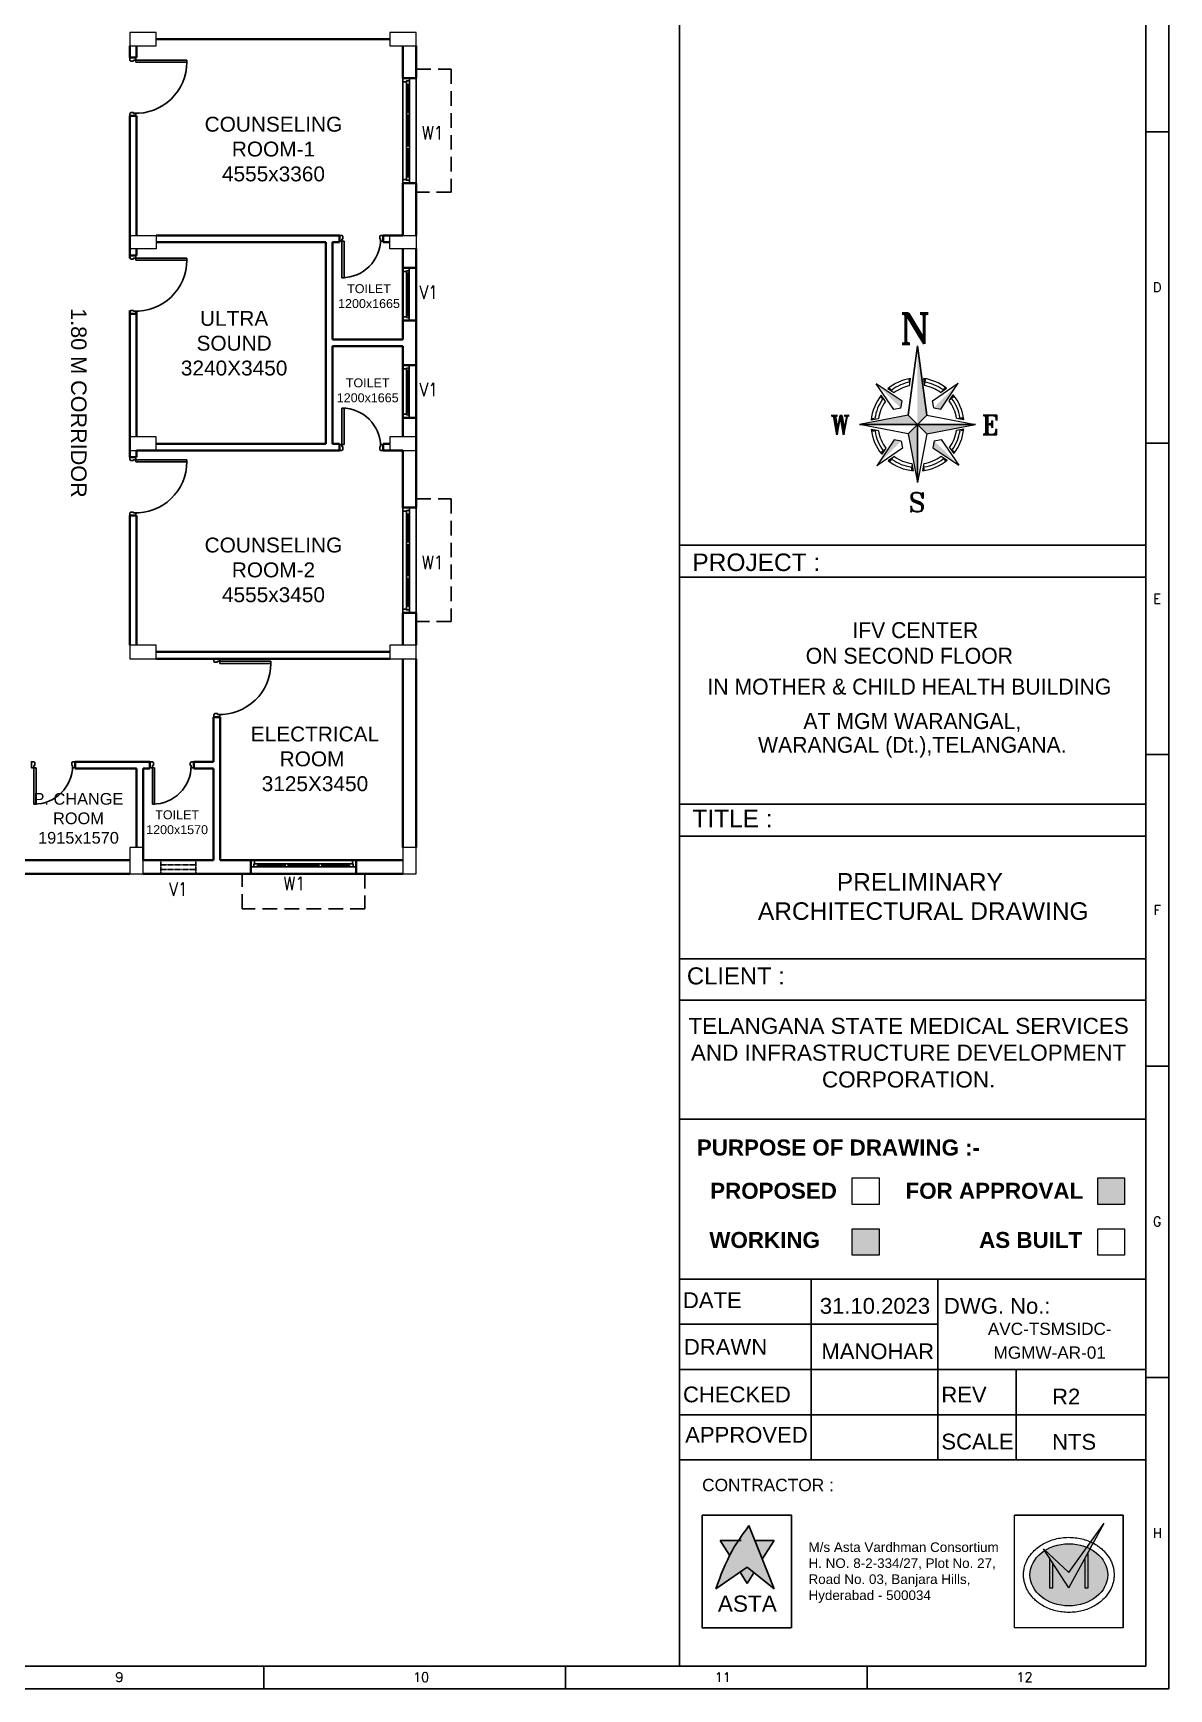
# Model space of a CAD drawing. Extents: x 2733443 to 3206532, y -1516114 to -1264405.
# Drawn here: x 3025039 to 3044472, y -1389320 to -1360984 of the extents above; entities that cross this region are included whole.
import ezdxf
from ezdxf.enums import TextEntityAlignment as Align

# ---------------------------------------------------------------- set-up
doc = ezdxf.new("R2010")
doc.units = 0
doc.header["$MEASUREMENT"] = 0
for name, pattern in [('1', [0, 0, 0]), ('DASHED', [0.75, 0.5, -0.25]), ('HIDDEN', [0.375, 0.25, -0.125])]:
    doc.linetypes.add(name, pattern=pattern)
doc.layers.get('0').update_dxf_attribs({"color": 250, "linetype": '1'})
for name, color, linetype, lineweight in [('0.0', 8, 'Continuous', 0), ('Column', 162, 'Continuous', 13), ('formate text', 8, 'Continuous', 0), ('WALL', 7, '1', 35), ('windows', 4, 'Continuous', 0)]:
    doc.layers.add(name, color=color, linetype=linetype, lineweight=lineweight)
for name, color, linetype in [('Chajja', 7, 'DASHED'), ('DOOR', 40, 'Continuous'), ('Plan', 44, 'Continuous'), ('TEXT', 5, '1'), ('TITLE', 7, 'Continuous'), ('V1', 7, 'Continuous'), ('Ventilator', 161, '1'), ('W1', 7, 'Continuous'), ('walls', 1, 'Continuous')]:
    doc.layers.add(name, color=color, linetype=linetype)
doc.styles.add('ARIAL', font='arial.ttf')
doc.styles.add('FORMATE', font='arialbd.ttf')
doc.styles.add('ROMANS', font='romans.shx')
doc.styles.add('RT', font='romant.shx')
doc.styles.add('style3', font='arialbd.ttf')

# ---------------------------------------------------------------- blocks, each defined once
blk = doc.blocks.new('A$C772B36EA')
at = {"layer": 'TITLE', "color": 5}
for p in [(-343, 338), (338, 343)]:
    blk.add_line(p, (0, 2877), dxfattribs=at)
at = {"layer": 'TITLE', "color": 8, "lineweight": 5}
for p, q in [((-566, 858), (-1516, 1493)), ((-866, 553), (-1516, 1493)), ((-865, 1160), (-1088, 1309)), ((-287, 1418), (-252, 1683)), ((-287, 1418), (-252, 1683)), ((270, 1421), (233, 1686)), ((270, 1421), (233, 1686)), ((270, 1421), (233, 1686)), ((553, 866), (1493, 1516)), ((847, 1173), (1068, 1326)), ((858, 566), (1493, 1516)), ((-1173, 847), (-1326, 1068)), ((-606, 597), (-566, 858)), ((597, 606), (553, 866)), ((1160, 865), (1309, 1088)), ((-343, 338), (-2128, 0)), ((-2128, 0), (0, 0)), ((0, 0), (-2128, 0)), ((-338, -343), (-2128, 0)), ((-1432, 209), (-1695, 156)), ((-606, 597), (-866, 553)), ((0, 0), (-343, 338)), ((-343, 338), (0, 0)), ((-338, -343), (0, 0)), ((0, 0), (-338, -343)), ((0, 0), (338, 343)), ((338, 343), (0, 0)), ((0, 0), (343, -338)), ((343, -338), (0, 0)), ((0, 0), (0, -2128)), ((0, -2128), (0, 0)), ((0, 0), (2128, 0)), ((2128, 0), (0, 0)), ((338, 343), (2128, 0)), ((343, -338), (2128, 0)), ((597, 606), (858, 566)), ((1428, 230), (1692, 182)), ((-1428, -230), (-1692, -182)), ((-858, -566), (-1493, -1516)), ((-597, -606), (-858, -566)), ((-597, -606), (-553, -866)), ((-338, -343), (0, -2128)), ((343, -338), (0, -2128)), ((606, -597), (566, -858)), ((606, -597), (866, -553)), ((866, -553), (1516, -1493)), ((1432, -209), (1695, -156)), ((-553, -866), (-1493, -1516)), ((-1160, -865), (-1309, -1088)), ((-847, -1173), (-1068, -1326)), ((566, -858), (1516, -1493)), ((865, -1160), (1088, -1309)), ((1173, -847), (1326, -1068)), ((-209, -1432), (-156, -1695)), ((230, -1428), (182, -1692))]:
    blk.add_line(p, q, dxfattribs=at)
for radius, start, end in [(1702, 98.52692, 129.72625), (1575, 99.85136, 126.70773), (1447, 101.42181, 126.70773), (1702, 51.14269, 82.1348), (1575, 54.16121, 80.81434), (1447, 54.16121, 79.24868), (1702, 141.14269, 174.72625), (1575, 144.16121, 171.70773), (1447, 144.16121, 171.70773), (1447, 9.16121, 36.70773), (1575, 9.16121, 36.70773), (1702, 6.14269, 39.72625), (1702, 186.14269, 219.72625), (1575, 189.16121, 216.70773), (1447, 189.16121, 216.70773), (1447, 324.16121, 351.70773), (1575, 324.16121, 351.70773), (1702, 321.14269, 354.72625), (1447, 234.16121, 261.70773), (1447, 279.1612, 306.70773), (1702, 231.14269, 264.72625), (1575, 234.16121, 261.70773), (1702, 276.14269, 309.72625), (1575, 279.1612, 306.70773)]:
    blk.add_arc((0, 0), radius, start, end, dxfattribs=at)
at = {"layer": 'TITLE', "color": 5}
blk.add_solid([(0, 2877), (338, 343), (0, 0)], dxfattribs=at)
at = {"layer": 'TITLE', "color": 8, "lineweight": 5}
for points in [[(-1516, 1493), (-566, 858), (-606, 597)], [(-1088, 1309), (-1017, 1365), (-865, 1160)], [(-252, 1683), (-340, 1668), (-287, 1418)], [(233, 1686), (320, 1672), (270, 1421)], [(1493, 1516), (858, 566), (597, 606)], [(1068, 1326), (997, 1380), (847, 1173)], [(-1326, 1068), (-1380, 997), (-1173, 847)], [(1309, 1088), (1365, 1017), (1160, 865)], [(-2128, 0), (-343, 338), (0, 0)], [(-1684, 245), (-1695, 156), (-1432, 209)], [(0, -2128), (-338, -343), (0, 0)], [(2128, 0), (343, -338), (0, 0)], [(1680, 271), (1692, 182), (1428, 230)], [(-1680, -271), (-1692, -182), (-1428, -230)], [(-1493, -1516), (-858, -566), (-597, -606)], [(1516, -1493), (566, -858), (606, -597)], [(1684, -245), (1695, -156), (1432, -209)], [(-1309, -1088), (-1365, -1017), (-1160, -865)], [(-1068, -1326), (-997, -1380), (-847, -1173)], [(1088, -1309), (1017, -1365), (865, -1160)], [(1326, -1068), (1380, -997), (1173, -847)], [(-245, -1684), (-156, -1695), (-209, -1432)], [(271, -1680), (182, -1692), (230, -1428)]]:
    blk.add_solid(points, dxfattribs=at)
blk = doc.blocks.new('A$C1BA14061')
at = {"layer": 'TITLE', "color": 7}
for p, q in [((203982, 0), (203982, -140464)), ((203982, -52674), (202692, -52674)), ((203982, -70232), (202692, -70232)), ((203982, -87790), (202692, -87790)), ((203982, -105348), (202692, -105348)), ((203982, -122906), (202692, -122906)), ((203982, -140464), (0, -140464))]:
    blk.add_line(p, q, dxfattribs=at)
at = {"layer": 'TITLE'}
for q in [(202692, -1290), (1204, -139174)]:
    blk.add_line((202692, -139174), q, dxfattribs=at)
at = {"layer": 'TITLE', "color": 0}
for p, q in [((152965, -140464), (152965, -139174)), ((169971, -140464), (169971, -139174)), ((186976, -140464), (186976, -139174))]:
    blk.add_line(p, q, dxfattribs=at)
at = {"layer": 'TITLE', "color": 7, "style": 'ROMANS', "width": 1}
for s, p in [('D', (203324, -61439)), ('E', (203324, -78997)), ('F', (203324, -96555)), ('G', (203324, -114113)), ('H', (203324, -131671))]:
    blk.add_text(s, height=535, dxfattribs=at).set_placement(p, align=Align.MIDDLE)
at = {"layer": 'TITLE', "color": 0, "style": 'ROMANS', "width": 1}
for s, height, p in [('9', 535, (144825, -139799)), ('10', 534.7, (161831, -139799)), ('11', 534.7, (178836, -139799)), ('12', 534.7, (195842, -139799))]:
    blk.add_text(s, height=height, dxfattribs=at).set_placement(p, align=Align.MIDDLE)
blk = doc.blocks.new('A$C19B8274B')
at = {"layer": 'DOOR'}
for p, q in [((-45, 925), (-80, 925)), ((-80, 50), (-80, 925)), ((-45, 50), (-45, 925)), ((-45, 50), (-80, 50)), ((-955, -50), (-955, -47.5)), ((-940, -35), (-942.5, -35)), ((-60, -35), (-57.5, -35)), ((-45, -50), (-45, -47.5))]:
    blk.add_line(p, q, dxfattribs=at)
for points in [[(-940, 15), (-955, 15), (-955, 50), (-1000, 50), (-1000, -50), (-955, -50)], [(-940, -35), (-940, 15)], [(-60, 15), (-45, 15), (-45, 50), (0, 50), (0, -50), (-45, -50)], [(-60, -35), (-60, 15)]]:
    blk.add_lwpolyline(points, dxfattribs=at)
at = {"layer": 'DOOR', "color": 145}
blk.add_arc((-80, 50), 875, 90, 182.29244, dxfattribs=at)
at = {"layer": 'DOOR'}
for centre, start, end in [((-955, -35), 270, 0), ((-45, -35), 180, 270)]:
    blk.add_arc(centre, 12.5, start, end, dxfattribs=at)
blk = doc.blocks.new('6w')
at = {"layer": 'Plan'}
for p, q in [((-36, 9.2), (-36, 0)), ((36, 9.2), (36, 0))]:
    blk.add_line(p, q, dxfattribs=at)
at = {"layer": 'Plan', "color": 143}
for p, q in [((-36, 9.2), (36, 9.2)), ((-33.5, 2.5), (-12.5, 2.5)), ((-33.5, 0), (33.5, 0)), ((-31, 4), (-31.5, 4)), ((-31.5, 3.3), (-31.5, 4)), ((-31.5, 3.6), (-12.5, 3.6)), ((-31.5, 3.3), (-31, 3.3)), ((-31, 4.5), (-31, 4)), ((-31, 2.5), (-31, 3.3)), ((-10.5, 3.6), (10.5, 3.6)), ((-10.5, 2.5), (10.5, 2.5)), ((34, 4.5), (12.5, 4.5)), ((12.5, 3.6), (31.5, 3.6)), ((12.5, 2.5), (33.5, 2.5)), ((31, 4.5), (31, 4)), ((31, 4), (31.5, 4)), ((31.5, 3.3), (31, 3.3)), ((31, 2.5), (31, 3.3)), ((31.5, 4), (31.5, 3.3))]:
    blk.add_line(p, q, dxfattribs=at)
at = {"layer": 'Plan', "color": 40}
for p, q in [((-12.5, 2.5), (-12.5, 4.5)), ((-12.5, 4.5), (-10.5, 4.5)), ((-10.5, 2.5), (-12.5, 2.5)), ((-10.5, 2.5), (-10.5, 4.5)), ((10.5, 4.5), (12.5, 4.5)), ((10.5, 2.5), (10.5, 4.5)), ((12.5, 2.5), (10.5, 2.5)), ((12.5, 2.5), (12.5, 4.5))]:
    blk.add_line(p, q, dxfattribs=at)
for points in [[(-34, 4.5), (-36, 4.5), (-36, 0), (-33.5, 0), (-33.5, 2.5), (-34, 2.5), (-34, 4.5)], [(34, 4.5), (36, 4.5), (36, 0), (33.5, 0), (33.5, 2.5), (34, 2.5), (34, 4.5)]]:
    blk.add_lwpolyline(points, close=True, dxfattribs=at)
at = {"layer": 'Plan', "color": 143}
for points in [[(-12.5, 4.5), (-34, 4.5)], [(10.5, 4.5), (-10.5, 4.5)]]:
    blk.add_lwpolyline(points, dxfattribs=at)
blk = doc.blocks.new('750')
at = {"layer": 'DOOR'}
for p, q in [((-50, 705), (-47.5, 705)), ((-35, 690), (-35, 692.5)), ((-50, 45), (-47.5, 45)), ((-35, 60), (-35, 57.5)), ((50, 45), (50, 80)), ((50, 80), (675, 80)), ((50, 45), (675, 45)), ((675, 45), (675, 80))]:
    blk.add_line(p, q, dxfattribs=at)
for points in [[(15, 690), (15, 705), (50, 705), (50, 750), (-50, 750), (-50, 705)], [(-35, 690), (15, 690)], [(15, 60), (15, 45), (50, 45), (50, 0), (-50, 0), (-50, 45)], [(-35, 60), (15, 60)]]:
    blk.add_lwpolyline(points, dxfattribs=at)
for centre, start, end in [((-35, 705), 180, 270), ((-35, 45), 90, 180)]:
    blk.add_arc(centre, 12.5, start, end, dxfattribs=at)
at = {"layer": 'DOOR', "color": 145}
blk.add_arc((15, 45), 660, 0, 90, dxfattribs=at)
blk = doc.blocks.new('A$C7C0069F8')
at = {"layer": 'Plan'}
for p, q in [((230, 900), (0, 900)), ((0, 900), (0, 837)), ((112, 900), (0, 900)), ((112, 850), (112, 900)), ((0, 837), (62, 837)), ((62, 850), (112, 850)), ((62, 837), (62, 850)), ((112, 850), (112, 850)), ((0, 62), (62, 62)), ((0, 0), (0, 62)), ((62, 62), (62, 50)), ((62, 50), (112, 50)), ((112, 50), (112, 50)), ((112, 50), (112, 0)), ((230, 0), (0, 0)), ((112, 0), (0, 0))]:
    blk.add_line(p, q, dxfattribs=at)
at = {"layer": 'Plan', "color": 143}
for p, q in [((230, 0), (230, 900)), ((0, 62), (0, 837)), ((62, 62), (62, 837)), ((62, 800), (81, 800)), ((81, 812), (81, 800)), ((100, 812), (81, 812)), ((90, 87), (90, 812)), ((100, 800), (100, 812)), ((112, 800), (100, 800)), ((112, 850), (112, 50)), ((62, 100), (81, 100)), ((81, 87), (81, 100)), ((81, 87), (100, 87)), ((112, 100), (100, 100)), ((100, 100), (100, 87))]:
    blk.add_line(p, q, dxfattribs=at)
blk = doc.blocks.new('IVF-CONTRACTOR')
at = {"lineweight": -3, "true_color": 0x293189}
h = blk.add_hatch(color=177, dxfattribs=at)
h.dxf.hatch_style = 1
edge = h.paths.add_edge_path()
edge.add_spline(control_points=[(3037286, -1386527), (3037185, -1386667), (3036944, -1387001), (3036801, -1387388), (3036719, -1387609)], knot_values=[0, 0, 0, 0, 519.520055, 1226.818077, 1226.818077, 1226.818077, 1226.818077], degree=3, periodic=0)
edge.add_line((3036719, -1387609), (3037255, -1387240))
edge.add_line((3037255, -1387240), (3037717, -1387609))
edge.add_line((3037717, -1387609), (3037286, -1386527))
at = {"lineweight": -3, "true_color": 0xc7c8ca}
h = blk.add_hatch(color=9, dxfattribs=at)
h.dxf.hatch_style = 1
edge = h.paths.add_edge_path()
edge.add_spline(control_points=[(3036953, -1387033), (3036967, -1387008), (3037022, -1386919), (3037088, -1386836), (3037139, -1386779)], knot_values=[3356.588859, 3356.588859, 3356.588859, 3356.588859, 3831.174934, 5081.098827, 5081.098827, 5081.098827, 5081.098827], degree=3, periodic=0)
edge.add_line((3037139, -1386779), (3036793, -1386779))
edge.add_line((3036793, -1386779), (3036953, -1387033))
h.paths.add_polyline_path([(3037717, -1386779), (3037386, -1386779), (3037515, -1387102)])
h.paths.add_polyline_path([(3037370, -1387332), (3037255, -1387240), (3037134, -1387323), (3037255, -1387517)])
at = {"true_color": 0xed1f24}
h = blk.add_hatch(color=240, dxfattribs=at)
h.dxf.hatch_style = 1
edge = h.paths.add_edge_path()
edge.add_line((3042329, -1386921), (3042349, -1386951))
edge.add_ellipse((3042760, -1387369), major_axis=(-665, 0), ratio=0.800236, start_angle=-52.6357, end_angle=-51.8324, ccw=False)
edge.add_line((3042356, -1386946), (3042329, -1386921))
at = {"layer": '0.0', "true_color": 0xed1f24}
h = blk.add_hatch(color=240, dxfattribs=at)
h.dxf.hatch_style = 1
edge = h.paths.add_edge_path()
edge.add_line((3042760, -1387590), (3043125, -1386925))
edge.add_ellipse((3042760, -1387369), major_axis=(-665, 0), ratio=0.800236, start_angle=-123.3804, end_angle=-117.8517)
edge.add_line((3043070, -1386899), (3042760, -1387331))
edge.add_line((3042760, -1387331), (3042356, -1386946))
edge.add_ellipse((3042760, -1387369), major_axis=(-665, 0), ratio=0.800236, start_angle=-52.6357, end_angle=-51.8324)
edge.add_line((3042349, -1386951), (3042760, -1387590))
edge = h.paths.add_edge_path()
edge.add_spline(control_points=[(3043179, -1386828), (3043165, -1386821), (3043150, -1386814), (3043136, -1386807)], knot_values=[-2.156071, -2.156071, -2.156071, -2.156071, -2.090953, -2.090953, -2.090953, -2.090953], degree=3, periodic=0)
edge.add_line((3043136, -1386807), (3043070, -1386899))
edge.add_ellipse((3042760, -1387369), major_axis=(-665, 0), ratio=0.800236, start_angle=-123.3804, end_angle=-117.8517, ccw=False)
edge.add_line((3043125, -1386925), (3043179, -1386828))
edge = h.paths.add_edge_path()
edge.add_line((3043367, -1386486), (3043136, -1386807))
edge.add_spline(control_points=[(3043136, -1386807), (3043150, -1386814), (3043165, -1386821), (3043179, -1386828)], knot_values=[-2.156071, -2.156071, -2.156071, -2.156071, -2.090953, -2.090953, -2.090953, -2.090953], degree=3, periodic=0)
edge.add_line((3043179, -1386828), (3043367, -1386486))
at = {"layer": '0.0', "true_color": 0x139b48}
h = blk.add_hatch(color=114, dxfattribs=at)
h.dxf.hatch_style = 1
edge = h.paths.add_edge_path()
edge.add_ellipse((3042760, -1387369), major_axis=(-665, 0), ratio=0.800236, start_angle=-51.8324, end_angle=236.6196)
edge.add_line((3043125, -1386925), (3043091, -1386988))
edge.add_line((3043091, -1386988), (3043091, -1387590))
edge.add_line((3043091, -1387590), (3043036, -1387590))
edge.add_line((3043036, -1387590), (3043036, -1387088))
edge.add_line((3043036, -1387088), (3042760, -1387590))
edge.add_line((3042760, -1387590), (3042484, -1387160))
edge.add_line((3042484, -1387160), (3042484, -1387590))
edge.add_line((3042484, -1387590), (3042428, -1387590))
edge.add_line((3042428, -1387590), (3042428, -1387075))
edge.add_line((3042428, -1387075), (3042349, -1386951))
edge = h.paths.add_edge_path()
edge.add_ellipse((3042760, -1387369), major_axis=(-665, 0), ratio=0.800236, start_angle=-117.8517, end_angle=-52.6357)
edge.add_line((3042356, -1386946), (3042760, -1387331))
edge.add_line((3042760, -1387331), (3043070, -1386899))
at = {"layer": '0.0', "true_color": 0x000000}
h = blk.add_hatch(color=18, dxfattribs=at)
h.dxf.hatch_style = 1
h.paths.add_polyline_path([(3042484, -1387160), (3042428, -1387075), (3042428, -1387590), (3042484, -1387590)])
h.paths.add_polyline_path([(3043036, -1387590), (3043091, -1387590), (3043091, -1386988), (3043036, -1387088)])
at = {"color": 18, "lineweight": -3, "true_color": 0x000000}
for p, q in [((3036484, -1386350), (3038013, -1386350)), ((3036484, -1388267), (3036484, -1386350)), ((3036485, -1386350), (3038009, -1386350)), ((3036485, -1388278), (3036485, -1386350)), ((3038013, -1386350), (3038013, -1388267)), ((3041829, -1386350), (3043688, -1386350)), ((3043688, -1386350), (3043688, -1388278)), ((3038011, -1388278), (3036483, -1388278))]:
    blk.add_line(p, q, dxfattribs=at)
at = {"color": 251, "lineweight": -3, "true_color": 0x636466}
for p, q in [((3036793, -1386779), (3037155, -1386779)), ((3036953, -1387033), (3036793, -1386779)), ((3037717, -1387609), (3037286, -1386527)), ((3037386, -1386779), (3037717, -1386779)), ((3037515, -1387102), (3037717, -1386779)), ((3036719, -1387609), (3037255, -1387240)), ((3037255, -1387517), (3037134, -1387323)), ((3037717, -1387609), (3037255, -1387240)), ((3037255, -1387517), (3037370, -1387332))]:
    blk.add_line(p, q, dxfattribs=at)
blk.add_spline([(3036719, -1387609), (3036998, -1386959), (3037286, -1386527)], degree=3, dxfattribs=at)
at = {"layer": '0.0', "color": 18, "true_color": 0x000000}
for p, q in [((3036485, -1386350), (3038009, -1386350)), ((3036485, -1388278), (3036485, -1386350)), ((3036485, -1388278), (3036485, -1386350)), ((3036485, -1386350), (3038009, -1386350)), ((3038013, -1386350), (3038013, -1388278)), ((3041829, -1386350), (3043688, -1386350)), ((3041829, -1388278), (3041829, -1386350)), ((3042760, -1387590), (3043367, -1386486)), ((3042760, -1387331), (3043367, -1386486)), ((3043688, -1386350), (3043688, -1388278)), ((3042760, -1387590), (3042329, -1386921)), ((3042329, -1386921), (3042760, -1387331)), ((3042428, -1387075), (3042428, -1387590)), ((3043036, -1387088), (3043036, -1387590)), ((3043091, -1387590), (3043091, -1386988)), ((3042484, -1387590), (3042484, -1387160)), ((3042428, -1387590), (3042484, -1387590)), ((3043036, -1387590), (3043091, -1387590)), ((3038009, -1388278), (3036485, -1388278)), ((3043688, -1388278), (3041829, -1388278))]:
    blk.add_line(p, q, dxfattribs=at)
blk.add_ellipse((3042760, -1387369), major_axis=(-665, 0), ratio=0.800236, start_param=-3.141592653589793, end_param=3.141592653589793, dxfattribs=at)
blk.add_open_spline([(3043535, -1387369), (3043535, -1387353), (3043534, -1387336), (3043530, -1387296), (3043527, -1387272), (3043516, -1387226), (3043509, -1387202), (3043492, -1387157), (3043483, -1387135), (3043460, -1387092), (3043448, -1387071), (3043420, -1387031), (3043405, -1387011), (3043372, -1386974), (3043355, -1386956), (3043318, -1386922), (3043298, -1386906), (3043258, -1386875), (3043236, -1386861), (3043183, -1386829), (3043150, -1386812), (3043081, -1386783), (3043045, -1386771), (3042972, -1386750), (3042935, -1386742), (3042860, -1386731), (3042821, -1386728), (3042745, -1386726), (3042706, -1386727), (3042630, -1386735), (3042593, -1386741), (3042518, -1386757), (3042482, -1386768), (3042412, -1386794), (3042377, -1386809), (3042312, -1386843), (3042280, -1386862), (3042221, -1386905), (3042194, -1386928), (3042147, -1386974), (3042127, -1386996), (3042091, -1387042), (3042074, -1387067), (3042045, -1387117), (3042033, -1387143), (3042012, -1387197), (3042003, -1387225), (3041992, -1387276), (3041988, -1387299), (3041984, -1387347), (3041984, -1387371), (3041986, -1387418), (3041989, -1387442), (3041997, -1387489), (3042003, -1387512), (3042018, -1387557), (3042026, -1387580), (3042047, -1387623), (3042058, -1387645), (3042084, -1387686), (3042098, -1387706), (3042129, -1387744), (3042145, -1387762), (3042180, -1387798), (3042199, -1387814), (3042238, -1387846), (3042259, -1387861), (3042311, -1387894), (3042343, -1387912), (3042409, -1387944), (3042444, -1387957), (3042515, -1387980), (3042552, -1387989), (3042626, -1388003), (3042664, -1388007), (3042740, -1388012), (3042778, -1388012), (3042854, -1388008), (3042892, -1388003), (3042966, -1387989), (3043003, -1387980), (3043074, -1387958), (3043109, -1387944), (3043175, -1387913), (3043208, -1387895), (3043268, -1387856), (3043297, -1387834), (3043351, -1387787), (3043376, -1387761), (3043416, -1387713), (3043432, -1387690), (3043462, -1387643), (3043475, -1387619), (3043497, -1387569), (3043507, -1387543), (3043522, -1387491), (3043527, -1387464), (3043533, -1387415), (3043535, -1387392), (3043535, -1387369)], degree=3, knots=[-3.141593, -3.141593, -3.141593, -3.141593, -3.06788, -3.06788, -2.960953, -2.960953, -2.854026, -2.854026, -2.747099, -2.747099, -2.640172, -2.640172, -2.533245, -2.533245, -2.426319, -2.426319, -2.319392, -2.319392, -2.212465, -2.212465, -2.059875, -2.059875, -1.907286, -1.907286, -1.754697, -1.754697, -1.602107, -1.602107, -1.449518, -1.449518, -1.296928, -1.296928, -1.144339, -1.144339, -0.99175, -0.99175, -0.83916, -0.83916, -0.686571, -0.686571, -0.558641, -0.558641, -0.43071, -0.43071, -0.30278, -0.30278, -0.17485, -0.17485, -0.068516, -0.068516, 0.037819, 0.037819, 0.144154, 0.144154, 0.250488, 0.250488, 0.356823, 0.356823, 0.463157, 0.463157, 0.569492, 0.569492, 0.675826, 0.675826, 0.782161, 0.782161, 0.888495, 0.888495, 1.039928, 1.039928, 1.191361, 1.191361, 1.342794, 1.342794, 1.494227, 1.494227, 1.64566, 1.64566, 1.797093, 1.797093, 1.948526, 1.948526, 2.099959, 2.099959, 2.251392, 2.251392, 2.402825, 2.402825, 2.554258, 2.554258, 2.675591, 2.675591, 2.796924, 2.796924, 2.918258, 2.918258, 3.039591, 3.039591, 3.141593, 3.141593, 3.141593, 3.141593], dxfattribs=at)
at = {"lineweight": -3, "attachment_point": 1, "style": 'ARIAL'}
for s, width, gutter_width, insert, char_height in [('{\\C256;CONTRACTOR :}', 3919.85, 1060, (3036485, -1385725), 212.06), ('{\\C256;M/s Asta Vardhman Consortium\\PH. NO. 8-2-334/27, Plot No. 27, Road No. 03, Banjara Hills, Hyderabad - 500034}', 3696.75, 822, (3038306, -1386813), 164.38)]:
    blk.add_mtext_dynamic_manual_height_columns(s, width=width, gutter_width=gutter_width, heights=[0], dxfattribs=dict(at, insert=insert, char_height=char_height))
at = {"color": 18, "lineweight": 100, "true_color": 0x000000, "insert": (3036754, -1387723), "char_height": 276.9, "attachment_point": 1, "style": 'ARIAL'}
blk.add_mtext_dynamic_manual_height_columns('ASTA', width=997.56, gutter_width=254, heights=[0], dxfattribs=at)

msp = doc.modelspace()

# ---------------------------------------------------------------- hatches: boundary and pattern name
at = {"layer": 'walls', "lineweight": -3}
h = msp.add_hatch(color=1, dxfattribs=at)
h.dxf.hatch_style = 1
h.paths.add_polyline_path([(3043253.463, -1381027.9204), (3043713.563, -1381027.9204), (3043713.563, -1380576.8516), (3043253.463, -1380576.8516)])
h.paths.add_polyline_path([(3039054.3851, -1381897.891), (3039514.485, -1381897.891), (3039514.485, -1381446.8222), (3039054.3851, -1381446.8222)])

# ---------------------------------------------------------------- linework, layer by layer
at = {"color": 18, "ltscale": 2, "true_color": 0x000000}
msp.add_line((3036098.8951, -1382308.689), (3044079.9525, -1382308.689), dxfattribs=at)
for p, q in [((3038348.7254, -1385403.3701), (3038348.7254, -1382303.8735)), ((3040520.6789, -1382303.8735), (3040520.6789, -1385403.3701)), ((3040520.6789, -1383078.5758), (3036098.8951, -1383078.5758)), ((3036098.8951, -1383853.6218), (3044079.9525, -1383853.6218)), ((3041859.0902, -1385403.0264), (3041859.0902, -1383853.6218)), ((3044079.9525, -1384628.3241), (3036098.8951, -1384628.3241))]:
    msp.add_line(p, q)
at = {"ltscale": 2}
msp.add_line((3036098.8951, -1385403.0264), (3044079.9525, -1385403.0264), dxfattribs=at)
at = {"layer": '0.0', "color": 7, "lineweight": 15, "elevation": -173.1206}
for points in [[(3039054.3851, -1380576.8516), (3039514.485, -1380576.8516), (3039514.485, -1381027.9204), (3039054.3851, -1381027.9204)], [(3043253.463, -1380576.8516), (3043713.563, -1380576.8516), (3043713.563, -1381027.9204), (3043253.463, -1381027.9204)], [(3039054.3851, -1381446.8222), (3039514.485, -1381446.8222), (3039514.485, -1381897.891), (3039054.3851, -1381897.891)], [(3043253.463, -1381446.8222), (3043713.563, -1381446.8222), (3043713.563, -1381897.891), (3043253.463, -1381897.891)]]:
    msp.add_lwpolyline(points, close=True, dxfattribs=at)
at = {"layer": 'Chajja', "linetype": 'DASHED', "ltscale": 500}
for points in [[(3031593.1809, -1361602.9387), (3032193.181, -1361602.9387), (3032193.181, -1363702.9387), (3031593.1809, -1363702.9387)], [(3031593.2434, -1368954.4298), (3032193.2435, -1368954.4298), (3032193.2435, -1371054.4298), (3031593.2434, -1371054.4298)], [(3030715.6809, -1375369.7761), (3030715.6809, -1375969.7762), (3028615.6809, -1375969.7762), (3028615.6809, -1375369.7761)]]:
    msp.add_lwpolyline(points, dxfattribs=at)
at = {"layer": 'Column'}
for points in [[(3027143.265, -1361202.2761), (3027143.265, -1360972.2761), (3026693.265, -1360972.2761), (3026693.265, -1361202.2761)], [(3031593.1809, -1361202.2761), (3031593.1809, -1360972.2761), (3031143.1809, -1360972.2761), (3031143.1809, -1361202.2761)], [(3027143.265, -1364444.7761), (3027143.265, -1364674.7761), (3026693.265, -1364674.7761), (3026693.265, -1364444.7761)], [(3031593.1809, -1364444.7761), (3031593.1809, -1364674.7761), (3031143.1809, -1364674.7761), (3031143.1809, -1364444.7761)], [(3027143.265, -1368124.7761), (3027143.265, -1367894.7761), (3026693.265, -1367894.7761), (3026693.265, -1368124.7761)], [(3031593.1809, -1368124.7761), (3031593.1809, -1367894.7761), (3031143.1809, -1367894.7761), (3031143.1809, -1368124.7761)], [(3027143.265, -1371689.7761), (3027143.265, -1371459.7761), (3026693.265, -1371459.7761), (3026693.265, -1371689.7761)], [(3031593.1809, -1371689.7761), (3031593.1809, -1371459.7761), (3031143.1809, -1371459.7761), (3031143.1809, -1371689.7761)], [(3026923.265, -1374919.7761), (3026693.265, -1374919.7761), (3026693.265, -1375369.7761), (3026923.265, -1375369.7761)], [(3031593.1809, -1374919.7761), (3031363.1809, -1374919.7761), (3031363.1809, -1375369.7761), (3031593.1809, -1375369.7761)]]:
    msp.add_lwpolyline(points, close=True, dxfattribs=at)
at = {"layer": 'TITLE'}
for p, q in [((3036098.8951, -1347073.5222), (3036098.8951, -1388928.8784)), ((3044079.9525, -1369748.1582), (3036098.8951, -1369748.1582))]:
    msp.add_line(p, q, dxfattribs=at)
for points in [[(3036098.8951, -1369748.1582), (3044077.1111, -1369748.1582), (3044077.1111, -1370295.6828), (3036098.8951, -1370295.6828)], [(3036098.8951, -1374176.9057), (3044077.1111, -1374176.9057), (3044077.1111, -1374724.4303), (3036098.8951, -1374724.4303)], [(3036098.8951, -1376825.3785), (3044079.9525, -1376825.3785), (3044079.9525, -1377534.8622), (3036098.8951, -1377534.8622)]]:
    msp.add_lwpolyline(points, close=True, dxfattribs=at)
at = {"layer": 'V1', "linetype": 'HIDDEN', "ltscale": 0.5}
for p, q in [((3027825.1771, -1375139.7761), (3027225.1771, -1375139.7761)), ((3027225.1771, -1375139.7761), (3027225.1771, -1375369.7761)), ((3027825.1771, -1375139.7761), (3027825.1771, -1375369.7761)), ((3027825.1771, -1375214.7761), (3027225.1771, -1375214.7761)), ((3027825.1771, -1375294.7761), (3027225.1771, -1375294.7761)), ((3027825.1771, -1375369.7761), (3027225.1771, -1375369.7761))]:
    msp.add_line(p, q, dxfattribs=at)
at = {"layer": 'WALL'}
for p, q in [((3026693.265, -1361202.2761), (3026693.265, -1361402.0074)), ((3026808.265, -1361402.0074), (3026808.265, -1361202.2761)), ((3027143.265, -1361087.2761), (3031143.1809, -1361087.2761)), ((3031363.1809, -1361202.2761), (3031363.1809, -1361752.9387)), ((3031593.1809, -1361202.2761), (3031593.1809, -1361752.9387)), ((3031593.1809, -1361752.9387), (3031363.1809, -1361752.9387)), ((3026693.265, -1362402.0074), (3026693.265, -1364834.5074)), ((3026808.265, -1362402.0074), (3026808.265, -1364444.7761)), ((3031593.1809, -1363552.9387), (3031363.1809, -1363552.9387)), ((3031363.1809, -1363552.9387), (3031363.1809, -1364444.7761)), ((3031593.1809, -1363552.9387), (3031593.1809, -1364444.7761)), ((3026808.265, -1364674.7761), (3026808.265, -1364789.5074)), ((3027143.265, -1364444.7761), (3030048.1809, -1364444.7761)), ((3027143.265, -1364559.7761), (3030048.1809, -1364559.7761)), ((3030048.1809, -1364444.7761), (3030278.1809, -1364444.7761)), ((3030048.1809, -1364559.7761), (3030048.1809, -1368009.7761)), ((3030163.1809, -1364559.7761), (3030278.1809, -1364559.7761)), ((3030163.1809, -1364559.7761), (3030163.1809, -1366227.2761)), ((3030278.1809, -1364446.6066), (3030278.1809, -1364561.6066)), ((3031028.1809, -1364444.7761), (3031363.1809, -1364444.7761)), ((3031028.1809, -1364446.6066), (3031028.1809, -1364561.6066)), ((3031028.1809, -1364559.7761), (3031143.1809, -1364559.7761)), ((3031363.1809, -1364674.7761), (3031363.1809, -1366227.2761)), ((3031593.1809, -1364674.7761), (3031593.1809, -1369104.4298)), ((3031593.1809, -1365001.0261), (3031363.1809, -1365001.0261)), ((3026693.265, -1365729.5074), (3026693.265, -1368239.5074)), ((3026808.265, -1365729.5074), (3026808.265, -1367894.7761)), ((3031593.1809, -1365901.0261), (3031363.1809, -1365901.0261)), ((3030163.1809, -1366227.2761), (3031363.1809, -1366227.2761)), ((3030163.1809, -1366342.2761), (3030163.1809, -1368009.7761)), ((3030163.1809, -1366342.2761), (3031363.1809, -1366342.2761)), ((3031363.1809, -1366342.2761), (3031363.1809, -1367894.7761)), ((3031593.1809, -1366668.5261), (3031363.1809, -1366668.5261)), ((3031593.1809, -1367568.5261), (3031363.1809, -1367568.5261)), ((3027143.265, -1368009.7761), (3030048.1809, -1368009.7761)), ((3030163.1809, -1368009.7761), (3030278.1809, -1368009.7761)), ((3030278.1809, -1368124.7761), (3030278.1809, -1368009.7761)), ((3031028.1809, -1368009.7761), (3031143.1809, -1368009.7761)), ((3031028.1809, -1368124.7761), (3031028.1809, -1368009.7761)), ((3026808.265, -1368124.7761), (3030048.1809, -1368124.7761)), ((3026808.265, -1368124.7761), (3026808.265, -1368239.5074)), ((3030048.1809, -1368124.7761), (3030278.1809, -1368124.7761)), ((3031028.1809, -1368124.7761), (3031363.1809, -1368124.7761)), ((3026693.265, -1369239.5074), (3026693.265, -1371459.7761)), ((3026808.265, -1369239.5074), (3026808.265, -1371459.7761)), ((3031363.1809, -1370904.4298), (3031363.1809, -1371459.7761)), ((3031593.1809, -1370904.4298), (3031593.1809, -1371459.7761)), ((3031143.1809, -1371574.7761), (3027143.265, -1371574.7761)), ((3031143.1809, -1371689.7761), (3027143.265, -1371689.7761)), ((3031363.1809, -1371689.7761), (3031363.1809, -1372404.7761)), ((3031593.1809, -1371689.7761), (3031593.1809, -1372404.7761)), ((3031363.1809, -1372404.7761), (3031363.1809, -1374919.7761)), ((3031593.1809, -1372404.7761), (3031593.1809, -1374919.7761)), ((3028123.1809, -1372689.7761), (3028123.1809, -1373454.7761)), ((3028238.1809, -1372689.7761), (3028238.1809, -1375139.7761)), ((3027038.265, -1373454.7761), (3025758.265, -1373454.7761)), ((3025758.265, -1373456.6066), (3025758.265, -1373571.6066)), ((3027038.265, -1373456.6066), (3027038.265, -1373571.6066)), ((3028123.1809, -1373454.7761), (3027788.265, -1373454.7761)), ((3027788.265, -1373456.6066), (3027788.265, -1373571.6066)), ((3026808.265, -1373569.7761), (3025758.265, -1373569.7761)), ((3026808.1809, -1373569.7761), (3026808.1809, -1374919.7761)), ((3026923.1809, -1373569.7761), (3026923.1809, -1375139.7761)), ((3027038.265, -1373569.7761), (3026923.1809, -1373569.7761)), ((3028123.1809, -1373569.7761), (3027788.265, -1373569.7761)), ((3028123.1809, -1373569.7761), (3028123.1809, -1375139.7761)), ((3026693.265, -1375139.7761), (3024893.265, -1375139.7761)), ((3028123.1809, -1375139.7761), (3026923.265, -1375139.7761)), ((3029768.1809, -1375139.7761), (3028238.1809, -1375139.7761)), ((3028765.6809, -1375139.7761), (3028765.6809, -1375369.7761)), ((3031363.1809, -1375139.7761), (3029768.1809, -1375139.7761)), ((3030565.6809, -1375139.7761), (3030565.6809, -1375369.7761)), ((3026693.265, -1375369.7761), (3024893.265, -1375369.7761)), ((3031363.1809, -1375369.7761), (3026923.265, -1375369.7761)), ((3031363.1809, -1375369.7761), (3030700.723, -1375369.7761))]:
    msp.add_line(p, q, dxfattribs=at)
at = {"layer": 'WALL', "linetype": 'ByBlock'}
for p, q in [((3026693.265, -1361402.0074), (3026808.265, -1361402.0074)), ((3026808.265, -1362402.0074), (3026693.265, -1362402.0074)), ((3026693.265, -1364789.5074), (3026808.265, -1364789.5074)), ((3026808.265, -1365789.5074), (3026693.265, -1365789.5074)), ((3026693.265, -1368239.5074), (3026808.265, -1368239.5074)), ((3026808.265, -1369239.5074), (3026693.265, -1369239.5074)), ((3028238.1809, -1372689.7761), (3028123.1809, -1372689.7761))]:
    msp.add_line(p, q, dxfattribs=at)
at = {"layer": 'WALL'}
for points in [[(3031363.1809, -1368124.7761), (3031363.1809, -1369104.4298), (3031593.1809, -1369104.4298)], [(3031363.1809, -1370904.4298), (3031593.1809, -1370904.4298)]]:
    msp.add_lwpolyline(points, dxfattribs=at)
at = {"layer": 'walls', "color": 7, "lineweight": -3}
msp.add_line((3036098.8951, -1379571.4322), (3044079.9525, -1379571.4322), dxfattribs=at)
at = {"layer": 'walls', "color": 18, "lineweight": -3, "true_color": 0x000000}
msp.add_line((3036098.8951, -1382308.689), (3044079.9525, -1382308.689), dxfattribs=at)

# ---------------------------------------------------------------- block references
at = {"color": 240, "true_color": 0xed1f24}
msp.add_blockref('IVF-CONTRACTOR', (0, 0), dxfattribs=at)
at = {"layer": 'DOOR', "linetype": 'Continuous', "xscale": -1, "rotation": 269.9999999999842}
for p in [(3026743.265, -1361402.0074), (3026743.265, -1364789.5074), (3026743.265, -1368239.5074), (3028180.6809, -1371689.7761)]:
    msp.add_blockref('A$C19B8274B', p, dxfattribs=at)
at = {"layer": 'DOOR', "rotation": 270}
for p in [(3030278.1809, -1364494.7761), (3025008.265, -1373504.7761), (3027038.265, -1373504.7761)]:
    msp.add_blockref('750', p, dxfattribs=at)
at = {"layer": 'DOOR', "xscale": -1, "rotation": 270}
msp.add_blockref('750', (3030278.1809, -1368074.7761), dxfattribs=at)
at = {"layer": 'TITLE', "xscale": 0.3035552556082519, "yscale": 0.3035553943041123, "zscale": 0.3035553665695551}
msp.add_blockref('A$C1BA14061', (2982551.6742, -1346681.9547), dxfattribs=at)
at = {"layer": 'Ventilator'}
for p in [(3031363.1814, -1365901.0261), (3031363.1814, -1367568.5261)]:
    msp.add_blockref('A$C7C0069F8', p, dxfattribs=at)
at = {"layer": 'walls', "xscale": 0.4672758229201079, "yscale": 0.4672759995928573, "zscale": 0.4672758834301755}
msp.add_blockref('A$C772B36EA', (3040169.9499, -1367681.3687), dxfattribs=at)
at = {"layer": 'windows', "xscale": 25, "yscale": 25, "zscale": 25}
for p, rotation in [((3031363.1809, -1362652.9387), 270), ((3031363.1809, -1370004.4298), 270), ((3029665.6809, -1375139.7761), 180)]:
    msp.add_blockref('6w', p, dxfattribs=dict(at, rotation=rotation))

# ---------------------------------------------------------------- texts
at = {"layer": 'formate text', "color": 7, "lineweight": 15, "ltscale": 100, "style": 'style3'}
msp.add_text('PURPOSE OF DRAWING :-', height=273.914679, dxfattribs=at).set_placement((3036394.4231, -1380192.1383, -173.1206))
at = {"layer": 'formate text', "color": 7, "lineweight": 15, "style": 'FORMATE'}
for s, height, p in [('PROPOSED ', 273.91468, (3038897.6608, -1380932.8181, -173.1206)), ('FOR APPROVAL', 273.914679, (3043005.5448, -1380932.8181, -173.1206)), ('WORKING', 273.91468, (3038500.4254, -1381774.4752, -173.1206)), ('AS BUILT', 273.91468, (3042988.762, -1381774.4752, -173.1206))]:
    msp.add_text(s, height=height, dxfattribs=at).set_placement(p, align=Align.RIGHT)
at = {"layer": 'TEXT', "color": 7, "style": 'RT'}
for s, p in [('W', (3038676.6259, -1367858.489)), ('E', (3041267.1182, -1367850.5671)), ('S', (3040019.2079, -1369178.2238))]:
    msp.add_text(s, height=329.2738, dxfattribs=at).set_placement(p)
at = {"layer": 'TEXT', "attachment_point": 5, "style": 'ARIAL'}
for s, insert, char_height, width in [('COUNSELING\\PROOM-1\\P4555x3360', (3029150.8012, -1362969.391), 255, 2454.157572), ('TOILET\\P1200x1665', (3030785.9653, -1365485.6301), 153, 1626.955662), ('ULTRA SOUND\\P3240X3450', (3028477.8401, -1366292.2494), 255, 2065.816508), ('TOILET\\P1200x1665', (3030763.1809, -1367098.0211), 153, 1626.955662), ('COUNSELING\\PROOM-2\\P4555x3450', (3029150.8012, -1370171.4695), 255, 2454.157572), ('ELECTRICAL ROOM  3125X3450', (3029860.7305, -1373405.6605), 255, 2454.157572), ('P. CHANGE ROOM\\P1915x1570', (3025814.4943, -1374423.2102), 200, 1987.373182), ('TOILET\\P1200x1570', (3027502.3808, -1374489.1667), 153, 1626.955662)]:
    msp.add_mtext(s, dxfattribs=dict(at, insert=insert, char_height=char_height, width=width))
at = {"layer": 'TITLE', "color": 5, "style": 'RT'}
msp.add_text('N', height=519.3415, dxfattribs=at).set_placement((3039861.9316, -1366303.017))
at = {"layer": 'TITLE', "color": 7, "style": 'ARIAL'}
for s, height, p in [('PROJECT :', 300, (3036318.1099, -1370189.8036)), ('TITLE :', 300, (3036318.1099, -1374575.4803)), ('CLIENT :', 291.90184, (3036224.8732, -1377264.214)), ('31.10.2023', 270, (3038498.8663, -1382900.5535)), ('DWG. No.:', 270, (3040623.2874, -1382900.591)), ('MANOHAR', 270, (3038525.9905, -1383677.5678)), ('REV', 270, (3040578.2444, -1384418.4981)), ('R2', 270, (3042472.8335, -1384452.6139)), ('SCALE', 270, (3040578.2444, -1385222.6107)), ('NTS', 270, (3042472.8335, -1385227.3162))]:
    msp.add_text(s, height=height, dxfattribs=at).set_placement(p)
at = {"layer": 'TITLE', "color": 7, "style": 'ARIAL', "width": 0.95}
for s, p in [(' IFV CENTER', (3040081.5657, -1371338.1012, 36.7234)), ('ON SECOND FLOOR ', (3040081.5657, -1371775.9091, 36.7234)), ('IN MOTHER & CHILD HEALTH BUILDING ', (3040081.5657, -1372304.4105, 36.7234)), ('AT MGM WARANGAL,', (3040081.5657, -1372893.2874, 36.7234)), ('WARANGAL (Dt.),TELANGANA.', (3040081.5657, -1373300.6187, 36.7234))]:
    msp.add_text(s, height=273.316355, rotation=0.00004919, dxfattribs=at).set_placement(p, align=Align.CENTER)
at = {"layer": 'TITLE', "color": 7, "style": 'ARIAL'}
for s, p in [('DATE', (3036659.8493, -1382668.9413)), ('DRAWN ', (3036939.0646, -1383466.0133)), ('CHECKED', (3037080.3983, -1384280.8403)), ('APPROVED', (3037243.6195, -1384971.5857))]:
    msp.add_text(s, height=270, dxfattribs=at).set_placement(p, align=Align.MIDDLE_CENTER)
for s, height, p in [('AVC-TSMSIDC-', 209.832616, (3042432.6512, -1383263.535)), ('MGMW-AR-01', 209.83262, (3042432.6512, -1383670.123))]:
    msp.add_text(s, height=height, dxfattribs=at).set_placement(p, align=Align.CENTER)
at = {"layer": 'TITLE', "color": 7, "insert": (3040210.5843, -1375358.8557), "char_height": 300, "width": 7456.894454, "attachment_point": 2, "rotation": 0.00004919, "style": 'ARIAL'}
msp.add_mtext('PRELIMINARY\\P ARCHITECTURAL DRAWING', dxfattribs=at)
at = {"layer": 'TITLE', "color": 18, "true_color": 0x000000, "insert": (3040018.7834, -1377836.2235), "char_height": 275, "width": 7820.810597, "attachment_point": 2, "style": 'ARIAL'}
msp.add_mtext('{\\fArial|b0|i0|c0|p34;TELANGANA STATE MEDICAL SERVICES AND INFRASTRUCTURE DEVELOPMENT CORPORATION.}', dxfattribs=at)
at = {"layer": 'V1', "color": 7, "style": 'ROMANS', "width": 0.85}
for p in [(3031807.1824, -1365531.8714), (3031807.1824, -1367199.3714), (3027524.5938, -1375747.7024)]:
    msp.add_text('V1', height=230, dxfattribs=at).set_placement(p, align=Align.CENTER)
at = {"layer": 'W1', "color": 7, "style": 'ROMANS', "width": 0.85}
for p in [(3031875.0456, -1362806.17), (3031875.0456, -1370157.6611), (3029507.4361, -1375651.6408)]:
    msp.add_text('W1', height=230, dxfattribs=at).set_placement(p, align=Align.CENTER)
at = {"layer": 'WALL', "color": 7, "linetype": 'Continuous', "insert": (3025818.0938, -1367261.0721), "char_height": 264.49632, "width": 5098.697886, "attachment_point": 5, "rotation": 270, "style": 'ARIAL'}
msp.add_mtext('\\pxt17; 1.80 M CORRIDOR ', dxfattribs=at)

doc.saveas('drawing.dxf')
